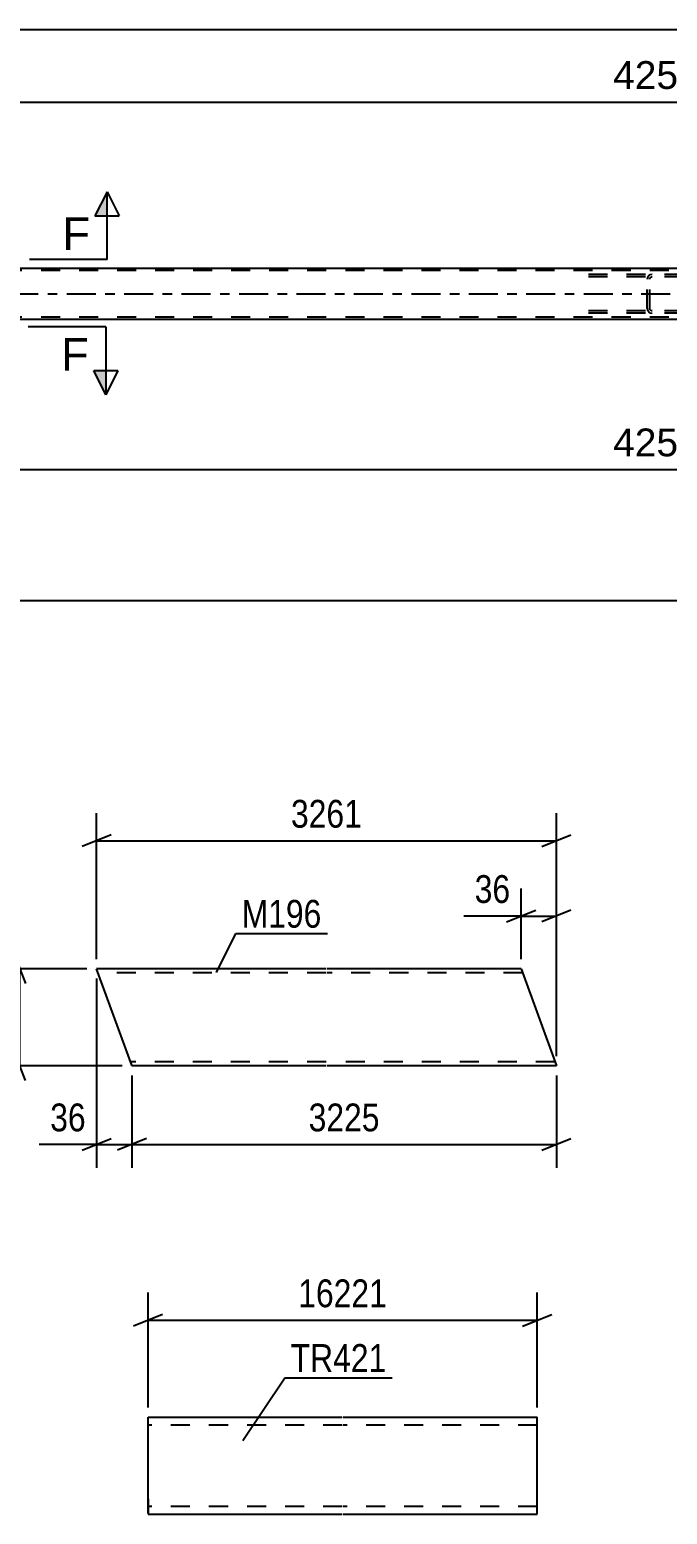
# Model space of a CAD drawing. Header units: millimetres. Extents: x 0 to 841, y 0 to 594.
# Drawn here: x 443.1 to 508.8, y 102.9 to 256 of the extents above; entities that cross this region are included whole.
import ezdxf

# ---------------------------------------------------------------- set-up
doc = ezdxf.new("R2010")
doc.units = ezdxf.units.MM
doc.linetypes.add('DXK_LINE_DOT2', pattern=[3.9198, 1.9599, -1.9599])
doc.linetypes.add('DXK_LINE_DOT3', pattern=[5.9187, 2.979, -0.9799, 0.9799, -0.9799])
doc.styles.add('Arial', font='ARIAL.TTF', dxfattribs={"height": 0.2})
doc.styles.add('Arial Narrow', font='ARIALN.TTF', dxfattribs={"height": 0.2})

# ---------------------------------------------------------------- blocks, each defined once
blk = doc.blocks.new('Part-317311647-4308 - 4212')
at = {"color": 7, "linetype": 'DXK_LINE_DOT2'}
for p, q in [((510.52, 230.75), (499.67, 230.75)), ((510.52, 230.51), (499.67, 230.51)), ((506.81, 230.45), (506.77, 230.27)), ((506.77, 227.23), (506.77, 230.27)), ((507.03, 230.27), (507.05, 230.36)), ((507.03, 227.23), (507.03, 230.27)), ((507.05, 230.36), (507.11, 230.44)), ((507.29, 230.75), (507.09, 230.71)), ((507.11, 230.44), (507.19, 230.49)), ((507.19, 230.49), (507.29, 230.51)), ((510.72, 230.71), (510.52, 230.75)), ((510.52, 230.51), (510.62, 230.49)), ((510.62, 230.49), (510.7, 230.44)), ((510.7, 230.44), (510.76, 230.36)), ((510.76, 230.36), (510.78, 230.27)), ((510.78, 227.23), (510.78, 230.27)), ((511.03, 230.27), (510.99, 230.45)), ((511.03, 227.23), (511.03, 230.27)), ((510.52, 226.99), (499.67, 226.99)), ((510.52, 226.75), (499.67, 226.75)), ((506.77, 227.23), (506.81, 227.04)), ((507.05, 227.14), (507.03, 227.23)), ((507.11, 227.06), (507.05, 227.14)), ((507.09, 226.78), (507.29, 226.75)), ((507.19, 227.01), (507.11, 227.06)), ((507.29, 226.99), (507.19, 227.01)), ((510.62, 227.01), (510.52, 226.99)), ((510.52, 226.75), (510.72, 226.78)), ((510.7, 227.06), (510.62, 227.01)), ((510.76, 227.14), (510.7, 227.06)), ((510.78, 227.23), (510.76, 227.14)), ((510.99, 227.04), (511.03, 227.23))]:
    blk.add_line(p, q, dxfattribs=at)
for centre, start, end in [((507.27, 230.25), 110.7583, 155.6801), ((510.54, 230.25), 24.3199, 69.2417), ((507.27, 227.25), 204.3199, 249.2417), ((510.54, 227.25), 290.7583, 335.6801)]:
    blk.add_arc(centre, 0.496, start, end, dxfattribs=at)
blk = doc.blocks.new('Part-317311647-4473 - 4212')
at = {"color": 2, "linetype": 'Continuous'}
for p, q in [((115.52, 231.39), (689.3, 231.39)), ((689.3, 226.11), (115.52, 226.11))]:
    blk.add_line(p, q, dxfattribs=at)
at = {"color": 7, "linetype": 'DXK_LINE_DOT2'}
for p, q in [((689.3, 231.15), (115.52, 231.15)), ((689.3, 226.35), (115.52, 226.35))]:
    blk.add_line(p, q, dxfattribs=at)
at = {"color": 7, "linetype": 'DXK_LINE_DOT3'}
blk.add_line((115.52, 228.75), (689.3, 228.75), dxfattribs=at)
blk = doc.blocks.new('Part-317311647-6094 - 6088')
at = {"color": 2, "linetype": 'Continuous'}
for p, q in [((473.68, 159.17), (450.04, 159.17)), ((453.66, 149.23), (450.04, 159.17)), ((493.78, 159.17), (473.78, 159.17)), ((493.78, 159.17), (497.42, 149.17)), ((453.68, 149.17), (453.66, 149.23)), ((473.68, 149.17), (453.68, 149.17)), ((497.42, 149.17), (473.78, 149.17))]:
    blk.add_line(p, q, dxfattribs=at)
at = {"color": 7, "linetype": 'DXK_LINE_DOT2'}
for p, q in [((473.68, 158.77), (450.18, 158.77)), ((493.92, 158.77), (473.78, 158.77)), ((453.52, 149.6), (453.49, 149.68)), ((453.53, 149.57), (453.52, 149.6)), ((473.68, 149.57), (453.53, 149.57)), ((497.27, 149.57), (473.78, 149.57)), ((497.26, 149.6), (497.23, 149.68)), ((497.27, 149.57), (497.26, 149.6))]:
    blk.add_line(p, q, dxfattribs=at)
blk = doc.blocks.new('Part-317311647-6401 - 6391')
at = {"color": 2, "linetype": 'Continuous'}
for p, q in [((455.34, 104.54), (455.34, 112.94)), ((455.34, 112.94), (475.34, 112.94)), ((475.44, 112.94), (495.44, 112.94)), ((495.44, 102.94), (495.44, 112.94)), ((455.34, 104.54), (455.34, 102.94)), ((455.34, 102.94), (475.34, 102.94)), ((475.44, 102.94), (495.44, 102.94))]:
    blk.add_line(p, q, dxfattribs=at)
at = {"color": 7, "linetype": 'DXK_LINE_DOT2'}
for p, q in [((475.34, 112.14), (455.34, 112.14)), ((495.44, 112.14), (475.44, 112.14)), ((455.34, 103.06), (455.34, 104.54)), ((455.34, 103.74), (455.34, 103.8)), ((475.34, 103.74), (455.34, 103.74)), ((495.44, 103.74), (475.44, 103.74)), ((495.44, 103.74), (495.44, 103.8))]:
    blk.add_line(p, q, dxfattribs=at)
blk = doc.blocks.new('StraightDimension-317311647-4554 - 4212')
at = {"color": 7, "linetype": 'Continuous'}
for p, q in [((422.58, 232.79), (422.58, 251.37)), ((592.85, 232.79), (592.85, 251.37)), ((424.08, 249.12), (421.08, 247.92)), ((422.58, 248.52), (592.85, 248.52)), ((591.35, 247.92), (594.35, 249.12))]:
    blk.add_line(p, q, dxfattribs=at)
at = {"color": 0}
blk.add_wipeout([(512.76, 249.27), (512.76, 253.47), (502.67, 253.47), (502.67, 249.27)], dxfattribs=at)
at = {"color": 3, "style": 'Arial'}
blk.add_text('4257', height=2.865, dxfattribs=at).set_placement((503.27, 249.87))
blk = doc.blocks.new('StraightDimension-317311647-4598 - 4212')
at = {"color": 7, "linetype": 'Continuous'}
for p, q in [((422.58, 224.71), (422.58, 200.46)), ((592.85, 224.71), (592.85, 198.23)), ((424.08, 211.25), (421.08, 210.05)), ((591.35, 210.05), (594.35, 211.25)), ((422.58, 210.65), (592.85, 210.65))]:
    blk.add_line(p, q, dxfattribs=at)
at = {"color": 0}
blk.add_wipeout([(512.76, 211.4), (512.76, 215.6), (502.67, 215.6), (502.67, 211.4)], dxfattribs=at)
at = {"color": 0, "linetype": 'Continuous'}
blk.add_wipeout([(592.25, 209.95), (588.05, 209.95), (588.05, 197.63), (592.25, 197.63)], dxfattribs=at)
at = {"color": 3, "style": 'Arial'}
blk.add_text('4257', height=2.865, dxfattribs=at).set_placement((503.27, 212))
at = {"color": 3, "linetype": 'Continuous', "style": 'Arial'}
blk.add_text('12618', height=2.865, rotation=90.0002, dxfattribs=at).set_placement((591.65, 198.23))
blk = doc.blocks.new('StraightDimension-317311647-4638 - 4212')
at = {"color": 7, "linetype": 'Continuous'}
blk.add_line((106.26, 197.12), (698.56, 197.12), dxfattribs=at)
blk = doc.blocks.new('StraightDimension-317311647-8575 - 4212')
at = {"color": 7, "linetype": 'Continuous'}
blk.add_line((106.9, 255.98), (697.92, 255.98), dxfattribs=at)
blk = doc.blocks.new('StraightDimension-317311647-6138 - 6088')
at = {"color": 7, "linetype": 'Continuous'}
for p, q in [((449.04, 159.17), (439.28, 159.17)), ((441.53, 160.67), (442.73, 157.67)), ((442.13, 149.17), (442.13, 159.17)), ((442.73, 147.67), (441.53, 150.67)), ((452.68, 149.17), (439.28, 149.17))]:
    blk.add_line(p, q, dxfattribs=at)
at = {"color": 0}
blk.add_wipeout([(441.38, 157.51), (437.18, 157.51), (437.18, 150.82), (441.38, 150.82)], dxfattribs=at)
at = {"color": 3, "style": 'Arial Narrow'}
blk.add_text('100', height=2.863, rotation=90.0002, dxfattribs=at).set_placement((440.78, 151.42))
blk = doc.blocks.new('StraightDimension-317311647-6110 - 6088')
at = {"color": 7, "linetype": 'Continuous'}
for p, q in [((450.04, 158.17), (450.04, 138.67)), ((453.68, 148.17), (453.68, 138.67)), ((448.54, 140.47), (451.54, 141.67)), ((450.04, 141.07), (453.68, 141.07)), ((455.18, 141.67), (452.18, 140.47))]:
    blk.add_line(p, q, dxfattribs=at)
at = {"color": 0}
blk.add_wipeout([(449.51, 141.82), (449.51, 146.02), (444.66, 146.02), (444.66, 141.82)], dxfattribs=at)
at = {"color": 7, "linetype": 'Continuous'}
blk.add_line((450.04, 141.07), (444.13, 141.07), dxfattribs=at)
blk.add_line((450.04, 141.07), (444.13, 141.07), dxfattribs=at)
at = {"color": 3, "style": 'Arial Narrow'}
blk.add_text('36', height=2.863, dxfattribs=at).set_placement((445.26, 142.42))
blk = doc.blocks.new('StraightDimension-317311647-6097 - 6088')
at = {"color": 7, "linetype": 'Continuous'}
for p, q in [((453.68, 148.17), (453.68, 138.67)), ((497.42, 148.17), (497.42, 138.67)), ((455.18, 141.67), (452.18, 140.47)), ((453.68, 141.07), (497.42, 141.07)), ((495.92, 140.47), (498.92, 141.67))]:
    blk.add_line(p, q, dxfattribs=at)
at = {"color": 0}
blk.add_wipeout([(479.8, 141.82), (479.8, 146.02), (471.29, 146.02), (471.29, 141.82)], dxfattribs=at)
at = {"color": 3, "style": 'Arial Narrow'}
blk.add_text('3225', height=2.863, dxfattribs=at).set_placement((471.89, 142.42))
blk = doc.blocks.new('StraightDimension-317311647-6124 - 6088')
at = {"color": 7, "linetype": 'Continuous'}
for p, q in [((493.78, 160.17), (493.78, 167.46)), ((497.42, 150.17), (497.42, 167.46)), ((492.28, 164.01), (495.28, 165.21)), ((493.78, 164.61), (497.42, 164.61)), ((498.92, 165.21), (495.92, 164.01))]:
    blk.add_line(p, q, dxfattribs=at)
at = {"color": 0}
blk.add_wipeout([(493.25, 165.36), (493.25, 169.56), (488.4, 169.56), (488.4, 165.36)], dxfattribs=at)
at = {"color": 7, "linetype": 'Continuous'}
blk.add_line((493.78, 164.61), (487.87, 164.61), dxfattribs=at)
blk.add_line((493.78, 164.61), (487.87, 164.61), dxfattribs=at)
at = {"color": 3, "style": 'Arial Narrow'}
blk.add_text('36', height=2.863, dxfattribs=at).set_placement((489, 165.96))
blk = doc.blocks.new('StraightDimension-317311647-6152 - 6088')
at = {"color": 7, "linetype": 'Continuous'}
for p, q in [((450.04, 160.17), (450.04, 175.22)), ((497.42, 150.17), (497.42, 175.22)), ((451.54, 172.97), (448.54, 171.77)), ((495.92, 171.77), (498.92, 172.97)), ((450.04, 172.37), (497.42, 172.37))]:
    blk.add_line(p, q, dxfattribs=at)
at = {"color": 0}
blk.add_wipeout([(477.98, 173.12), (477.98, 177.32), (469.47, 177.32), (469.47, 173.12)], dxfattribs=at)
at = {"color": 3, "style": 'Arial Narrow'}
blk.add_text('3261', height=2.863, dxfattribs=at).set_placement((470.07, 173.72))
blk = doc.blocks.new('StraightDimension-317311647-6404 - 6391')
at = {"color": 7, "linetype": 'Continuous'}
for p, q in [((455.34, 113.94), (455.34, 125.79)), ((495.44, 113.94), (495.44, 125.79)), ((456.84, 123.54), (453.84, 122.34)), ((455.34, 122.94), (495.44, 122.94)), ((493.94, 122.34), (496.94, 123.54))]:
    blk.add_line(p, q, dxfattribs=at)
at = {"color": 0}
blk.add_wipeout([(480.56, 123.69), (480.56, 127.89), (470.22, 127.89), (470.22, 123.69)], dxfattribs=at)
at = {"color": 3, "style": 'Arial Narrow'}
blk.add_text('16221', height=2.863, dxfattribs=at).set_placement((470.82, 124.29))
blk = doc.blocks.new('SectionMark-317311647-4705 - 4212')
at = {"color": 6, "linetype": 'Continuous'}
for p, q in [((400.96, 236.78), (402.21, 239.28)), ((402.21, 232.28), (402.21, 239.28)), ((451.12, 232.28), (451.12, 239.28)), ((451.12, 239.28), (452.37, 236.78)), ((402.21, 232.28), (410.21, 232.28)), ((451.12, 232.28), (443.12, 232.28))]:
    blk.add_line(p, q, dxfattribs=at)
at = {"color": 0, "linetype": 'Continuous'}
for points in [[(406.81, 233.28), (406.81, 236.78), (403.96, 236.78), (403.96, 233.28)], [(449.37, 233.28), (449.37, 236.78), (446.52, 236.78), (446.52, 233.28)]]:
    blk.add_wipeout(points, dxfattribs=at)
at = {"linetype": 'Continuous'}
for points in [[(403.46, 236.78), (402.21, 236.78), (402.21, 239.28)], [(451.12, 236.78), (449.87, 236.78), (451.12, 239.28)]]:
    blk.add_hatch(color=6, dxfattribs=at).paths.add_polyline_path(points)
at = {"color": 6, "linetype": 'Continuous'}
for p, q in [((402.21, 239.28), (403.46, 236.78)), ((451.12, 239.28), (449.87, 236.78)), ((403.46, 236.78), (400.96, 236.78)), ((449.87, 236.78), (452.37, 236.78))]:
    blk.add_line(p, q, dxfattribs=at)
at = {"color": 3, "linetype": 'Continuous', "style": 'Arial'}
for p in [(403.96, 233.28), (446.52, 233.28)]:
    blk.add_text('F', height=3.34, dxfattribs=at).set_placement(p)
blk = doc.blocks.new('SectionMark-317311647-4707 - 4212')
at = {"color": 6, "linetype": 'Continuous'}
for p, q in [((402.81, 225.34), (410.81, 225.34)), ((402.81, 225.34), (402.81, 218.34)), ((450.99, 225.34), (442.99, 225.34)), ((450.99, 225.34), (450.99, 218.34)), ((402.81, 218.34), (401.56, 220.84)), ((452.24, 220.84), (450.99, 218.34))]:
    blk.add_line(p, q, dxfattribs=at)
at = {"color": 0, "linetype": 'Continuous'}
for points in [[(407.41, 220.84), (407.41, 224.34), (404.56, 224.34), (404.56, 220.84)], [(449.24, 220.84), (449.24, 224.34), (446.39, 224.34), (446.39, 220.84)]]:
    blk.add_wipeout(points, dxfattribs=at)
at = {"linetype": 'Continuous'}
for points in [[(402.81, 220.84), (404.06, 220.84), (402.81, 218.34)], [(449.74, 220.84), (450.99, 220.84), (450.99, 218.34)]]:
    blk.add_hatch(color=6, dxfattribs=at).paths.add_polyline_path(points)
at = {"color": 6, "linetype": 'Continuous'}
for p, q in [((404.06, 220.84), (401.56, 220.84)), ((402.81, 218.34), (404.06, 220.84)), ((449.74, 220.84), (452.24, 220.84)), ((450.99, 218.34), (449.74, 220.84))]:
    blk.add_line(p, q, dxfattribs=at)
at = {"color": 3, "linetype": 'Continuous', "style": 'Arial'}
for p in [(404.56, 220.84), (446.39, 220.84)]:
    blk.add_text('F', height=3.34, dxfattribs=at).set_placement(p)
blk = doc.blocks.new('Mark-317311647-6090 - 6088')
at = {"color": 0}
blk.add_wipeout([(473.22, 163.41), (473.22, 166.41), (464.99, 166.41), (464.99, 163.41)], dxfattribs=at)
blk.add_wipeout([(473.22, 163.41), (473.22, 166.41), (464.99, 166.41), (464.99, 163.41)], dxfattribs=at)
at = {"color": 30, "linetype": 'Continuous'}
for p, q in [((462.38, 158.79), (464.39, 162.81)), ((464.39, 162.81), (473.82, 162.81))]:
    blk.add_line(p, q, dxfattribs=at)
at = {"color": 3, "style": 'Arial Narrow'}
blk.add_text('M196', height=2.863, dxfattribs=at).set_placement((464.99, 163.41))
blk = doc.blocks.new('Mark-317311647-6397 - 6391')
at = {"color": 0}
blk.add_wipeout([(479.91, 117.62), (479.91, 120.62), (470.04, 120.62), (470.04, 117.62)], dxfattribs=at)
blk.add_wipeout([(479.91, 117.62), (479.91, 120.62), (470.04, 120.62), (470.04, 117.62)], dxfattribs=at)
at = {"color": 30, "linetype": 'Continuous'}
for p, q in [((465.1, 110.54), (469.44, 117.02)), ((469.44, 117.02), (480.51, 117.02))]:
    blk.add_line(p, q, dxfattribs=at)
at = {"color": 3, "style": 'Arial Narrow'}
blk.add_text('TR421', height=2.863, dxfattribs=at).set_placement((470.04, 117.62))

msp = doc.modelspace()

# ---------------------------------------------------------------- block references
for name in ['StraightDimension-317311647-4554 - 4212', 'Part-317311647-4473 - 4212', 'Part-317311647-4308 - 4212', 'StraightDimension-317311647-4598 - 4212', 'Part-317311647-6094 - 6088', 'StraightDimension-317311647-6404 - 6391', 'Part-317311647-6401 - 6391']:
    msp.add_blockref(name, (0, 0))

# ---------------------------------------------------------------- next in the draw order: block references
for name in ['StraightDimension-317311647-8575 - 4212', 'StraightDimension-317311647-4638 - 4212', 'StraightDimension-317311647-6124 - 6088', 'StraightDimension-317311647-6138 - 6088', 'Mark-317311647-6397 - 6391']:
    msp.add_blockref(name, (0, 0))

# ---------------------------------------------------------------- next in the draw order: block references
for name in ['SectionMark-317311647-4705 - 4212', 'SectionMark-317311647-4707 - 4212', 'StraightDimension-317311647-6110 - 6088']:
    msp.add_blockref(name, (0, 0))

# ---------------------------------------------------------------- next in the draw order: block references
for name in ['StraightDimension-317311647-6152 - 6088', 'StraightDimension-317311647-6097 - 6088']:
    msp.add_blockref(name, (0, 0))

# ---------------------------------------------------------------- next in the draw order: block references
msp.add_blockref('Mark-317311647-6090 - 6088', (0, 0))

doc.saveas('drawing.dxf')
